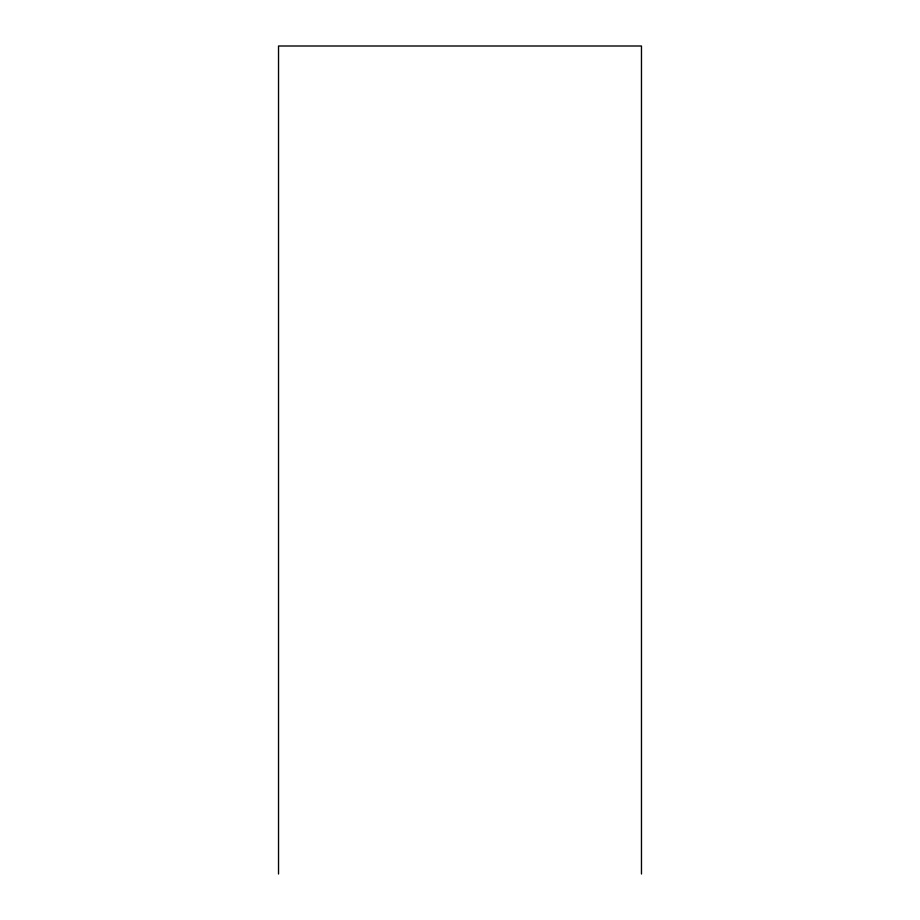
<?xml version="1.0" encoding="UTF-8"?>
<svg xmlns="http://www.w3.org/2000/svg" width="920" height="920" viewBox="0 0 920 920"><rect width="100%" height="100%" fill="white"/><g stroke="black" fill="none" stroke-linecap="round" stroke-linejoin="round"><path stroke-width="1.38" d="M641.47 874L641.47 46L278.53 46L278.53 874"/></g></svg>
